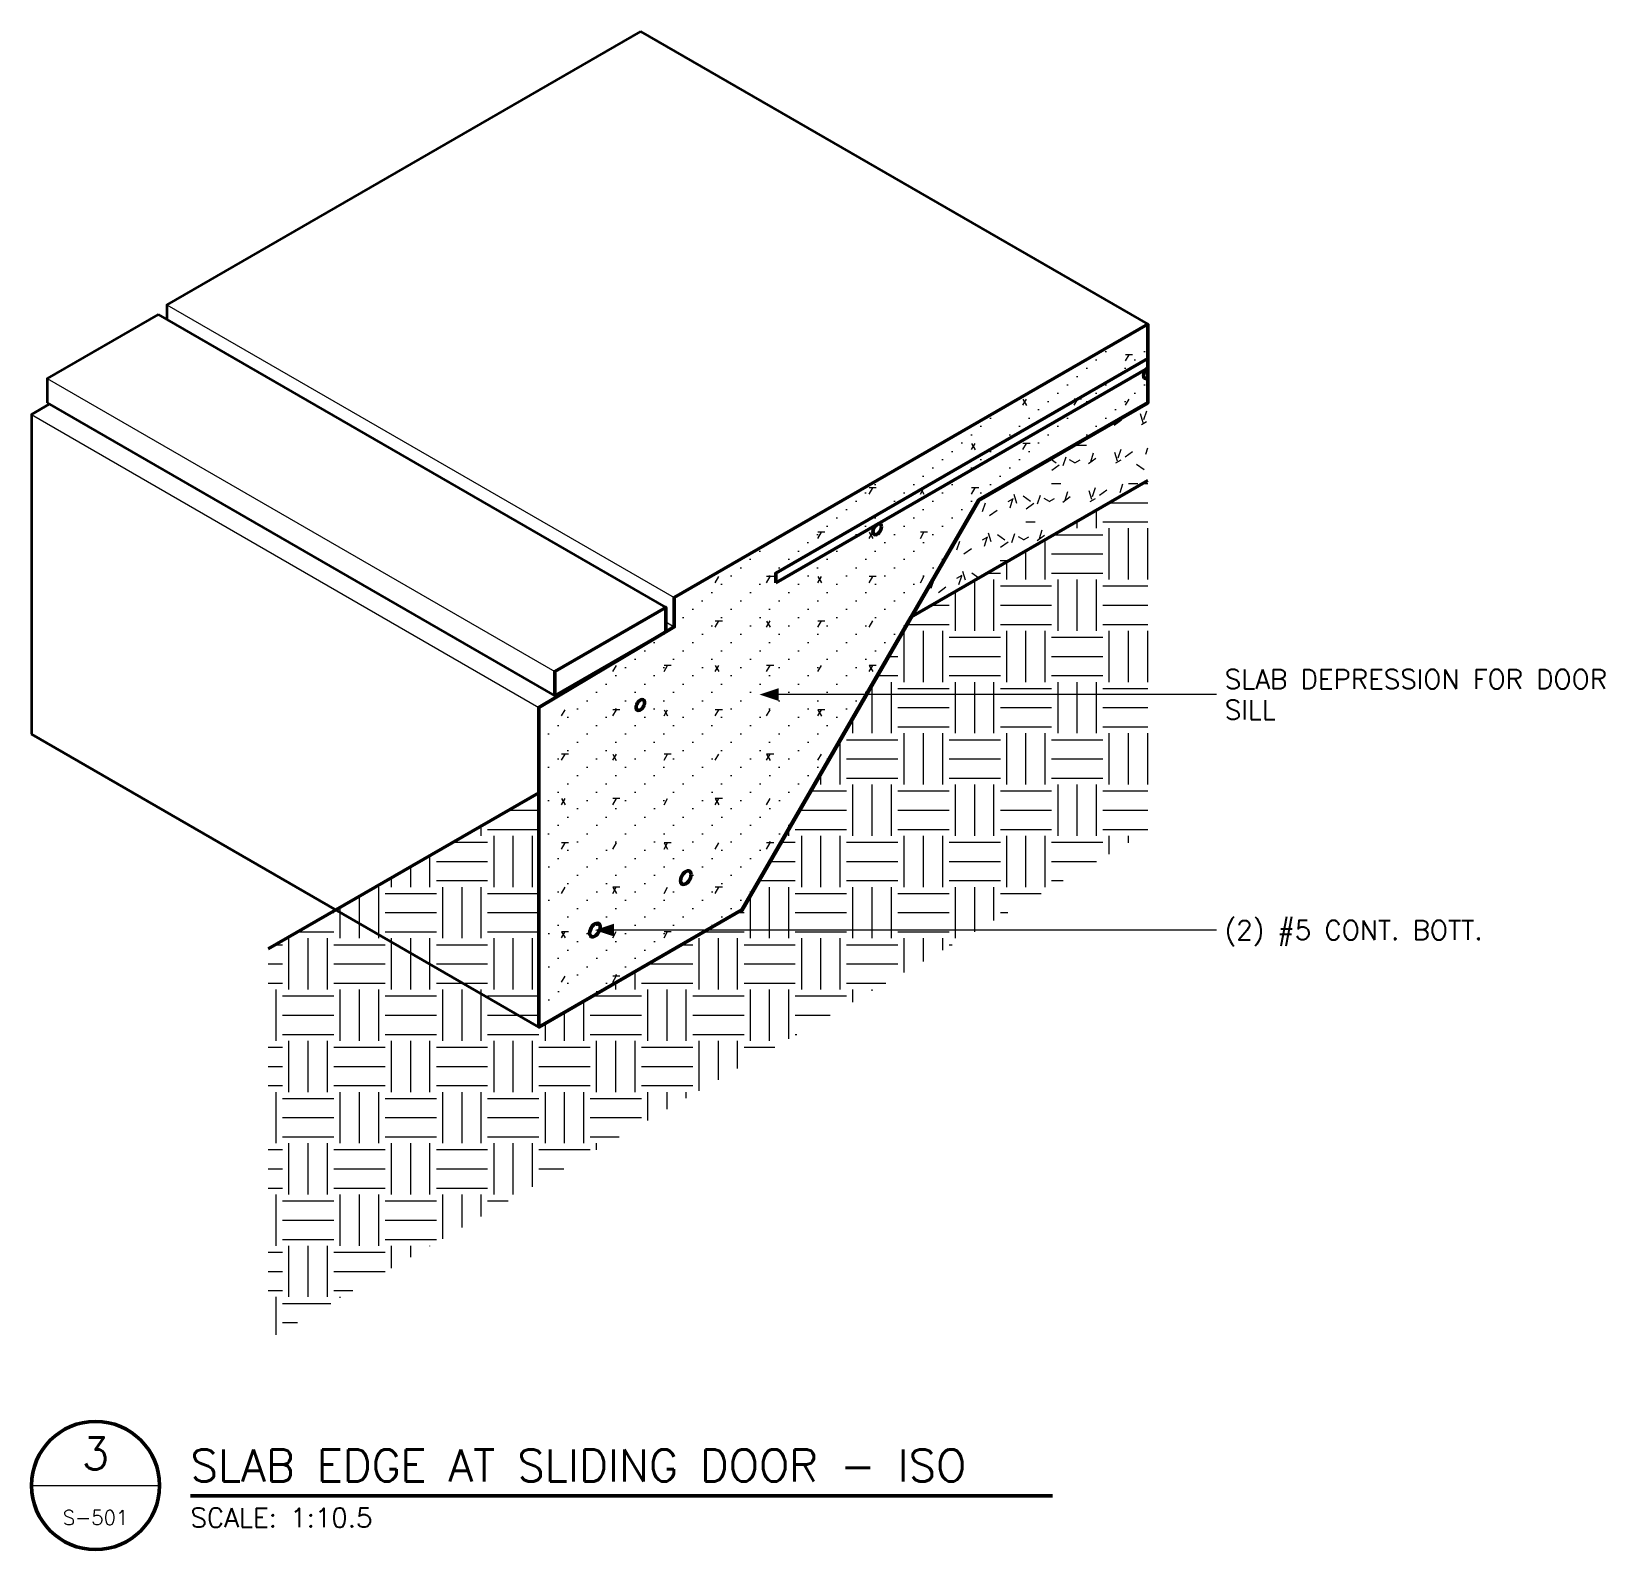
# Model space of a CAD drawing. Header units: inches. Extents: x -26 to 54.6, y -44.8 to 33.
import ezdxf
from ezdxf.enums import TextEntityAlignment as Align

# ---------------------------------------------------------------- set-up
doc = ezdxf.new("R2010")
doc.units = ezdxf.units.IN
doc.header["$MEASUREMENT"] = 0
for name, color, linetype, lineweight in [('S-ANNO-NOTE', 7, 'CONTINUOUS', 18), ('S-ANNO-TTLB', 7, 'CONTINUOUS', 50), ('S-DETL-BYND', 7, 'CONTINUOUS', 18), ('S-DETL-CUT', 7, 'CONTINUOUS', 50), ('S-DETL-PATT', 7, 'CONTINUOUS', 9)]:
    doc.layers.add(name, color=color, linetype=linetype, lineweight=lineweight)
doc.styles.add('KERF', font='romans.shx')

msp = doc.modelspace()

# ---------------------------------------------------------------- hatches: boundary and pattern name
at = {"layer": 'S-ANNO-NOTE', "lineweight": 50}
for points in [[(11.294278, -0.964937), (12.278653, -1.293062), (12.278653, -0.636812)], [(2.868709, -13.03125), (3.853084, -13.359375), (3.853084, -12.703125)]]:
    msp.add_hatch(color=256, dxfattribs=at).paths.add_polyline_path(points)
at = {"layer": 'S-DETL-PATT', "lineweight": 9}
h = msp.add_hatch(dxfattribs=at)
h.set_pattern_fill('KERF-CONC', color=256, style=0)
h.set_pattern_definition([(0, (0, 0), (0.98385, 0.85155), [0, -1.96875]), (0, (0.4935, 0.42), (0.98385, 0.85155), [0, -1.96875]), (60, (1.155, 0.21), (2.625, 2.27325), [0.3675, -4.8825]), (180, (1.5225, 0.525), (2.625, 2.27325), [0.3675, -4.8825]), (300, (1.155, 0.525), (2.625, 2.27325), [0.3675, -4.8825])])
h.paths.add_polyline_path([(10.392305, -12), (22.51666, 9), (31.176915, 14), (31.176915, 18), (6.928203, 4), (6.928203, 2.5), (0, -1.625), (0, -18)])
h = msp.add_hatch(dxfattribs=at)
h.set_pattern_fill('KERF-GRAVEL', color=256, style=0)
h.set_pattern_definition([(0, (0, 0), (1.3125, 1.96875), [0.4725, -3.465]), (72, (0.4725, 0), (1.3125, 1.96875), [0.4725, -3.465]), (144, (0.6195, 0.4515), (1.3125, 1.96875), [0.4725, -3.465]), (216, (0.231, 0.7245), (1.3125, 1.96875), [0.4725, -3.465]), (288, (-0.147, 0.4515), (1.3125, 1.96875), [0.4725, -3.465]), (30, (1.995, 1.05), (1.3125, 1.96875), [0.315, -3.6225]), (150, (1.995, 1.05), (1.3125, 1.96875), [0.315, -3.6225])])
h.paths.add_polyline_path([(31.176915, 14), (22.51666, 9), (19.052559, 3), (31.176915, 10)])
h = msp.add_hatch(dxfattribs=at)
h.set_pattern_fill('EARTH', color=256, angle=45, style=0)
h.set_pattern_definition([(0, (0, 0), (2.625, 2.625), [2.625, -2.625]), (0, (0, 0.9844), (2.625, 2.625), [2.625, -2.625]), (0, (0, 1.9688), (2.625, 2.625), [2.625, -2.625]), (90, (0.328, 2.297), (2.625, 2.625), [2.625, -2.625]), (90, (1.3125, 2.297), (2.625, 2.625), [2.625, -2.625]), (90, (2.297, 2.297), (2.625, 2.625), [2.625, -2.625])])
h.paths.add_polyline_path([(31.176915, 10), (19.052559, 3), (10.392305, -12), (0, -18), (0, -6), (-13.856406, -14), (-13.856406, -34), (31.176915, -8)])

# ---------------------------------------------------------------- linework, layer by layer
at = {"layer": 'S-ANNO-NOTE', "lineweight": 18}
for points in [[(34.694415, -0.964937), (33.381915, -0.964937), (12.278653, -0.964937)], [(34.694415, -13.03125), (33.381915, -13.03125), (3.853084, -13.03125)], [(-25.980762, -41.48125), (-19.418262, -41.48125)]]:
    msp.add_lwpolyline(points, dxfattribs=at)
at = {"layer": 'S-ANNO-TTLB', "lineweight": 50}
msp.add_lwpolyline([(-25.980762, -41.48125, 1), (-19.418262, -41.48125, 1)], format="xyb", close=True, dxfattribs=at)
msp.add_lwpolyline([(-17.843262, -42.00625), (26.297363, -42.00625)], dxfattribs=at)
at = {"layer": 'S-DETL-BYND', "lineweight": 18}
for points in [[(-19.052559, 19), (6.928203, 4)], [(-25.168863, 15.21875), (0.811899, 0.21875)], [(-25.980762, 13.375), (0, -1.625)], [(6.495191, 2.75), (6.928203, 2.5)]]:
    msp.add_lwpolyline(points, dxfattribs=at)
at = {"layer": 'S-DETL-CUT', "lineweight": 35}
for points in [[(5.196152, 33), (-19.052559, 19), (-19.052559, 18.25)], [(5.196152, 33), (31.176915, 18)], [(-19.485572, 18.5), (-25.168863, 15.21875), (-25.168863, 13.96875)], [(-19.485572, 18.5), (6.495191, 3.5)], [(31.174711, 15.748728), (31.176915, 15.747455)], [(-25.074766, 13.914423), (-25.980762, 13.375), (-25.980762, -3)], [(-25.168863, 13.96875), (0.811899, -1.03125)], [(-25.980762, -3), (0, -18)]]:
    msp.add_lwpolyline(points, dxfattribs=at)
at = {"layer": 'S-DETL-CUT', "lineweight": 50}
for points in [[(10.392305, -12), (22.51666, 9), (31.176915, 14), (31.176915, 18), (6.928203, 4), (6.928203, 2.5), (0, -1.625), (0, -18), (10.392305, -12)], [(12.124356, 4.75), (31.176915, 15.75), (31.176915, 16.25), (12.124356, 5.25), (12.124356, 4.75)], [(31.176915, 15.747455), (31.146102, 15.729666), (31.086975, 15.675481), (31.035133, 15.60708), (30.994778, 15.530004), (30.969178, 15.450497), (30.960408, 15.375), (30.969178, 15.30963), (30.994778, 15.259683), (31.035133, 15.229205), (31.086975, 15.220665), (31.146102, 15.234755), (31.176915, 15.252545), (31.176915, 15.747455)], [(10.392305, -12), (10.4168, -12.014142), (22.531009, 8.968284), (31.176915, 13.96), (31.176915, 14)], [(31.176915, 10), (19.052559, 3), (10.392305, -12), (0, -18)], [(17.537014, 7.625), (17.528244, 7.69037), (17.502645, 7.740317), (17.46229, 7.770795), (17.410448, 7.779335), (17.35132, 7.765245), (17.289696, 7.729666), (17.230568, 7.675481), (17.178727, 7.60708), (17.138371, 7.530004), (17.112772, 7.450497), (17.104002, 7.375), (17.112772, 7.30963), (17.138371, 7.259683), (17.178727, 7.229205), (17.230568, 7.220665), (17.289696, 7.234755), (17.35132, 7.270334), (17.410448, 7.324519), (17.46229, 7.39292), (17.502645, 7.469996), (17.528244, 7.549503), (17.537014, 7.625)], [(0.811899, -1.03125), (6.495191, 2.25), (6.495191, 3.5), (0.811899, 0.21875), (0.811899, -1.03125)], [(5.412659, -1.375), (5.403889, -1.30963), (5.378289, -1.259683), (5.337934, -1.229205), (5.286092, -1.220665), (5.226964, -1.234755), (5.16534, -1.270334), (5.106212, -1.324519), (5.054371, -1.39292), (5.014016, -1.469996), (4.988416, -1.549503), (4.979646, -1.625), (4.988416, -1.69037), (5.014016, -1.740317), (5.054371, -1.770795), (5.106212, -1.779335), (5.16534, -1.765245), (5.226964, -1.729666), (5.286092, -1.675481), (5.337934, -1.60708), (5.378289, -1.530004), (5.403889, -1.450497), (5.412659, -1.375)], [(0, -6), (-13.856406, -14)], [(7.794229, -10.1875), (7.785007, -10.111943), (7.757971, -10.052184), (7.714962, -10.012294), (7.658912, -9.994992), (7.593641, -10.001458), (7.523596, -10.03125), (7.453551, -10.082339), (7.388279, -10.151242), (7.332229, -10.233265), (7.289221, -10.322816), (7.262184, -10.413795), (7.252963, -10.5), (7.262184, -10.575557), (7.289221, -10.635316), (7.332229, -10.675206), (7.388279, -10.692508), (7.453551, -10.686042), (7.523596, -10.65625), (7.593641, -10.605161), (7.658912, -10.536258), (7.714962, -10.454235), (7.757971, -10.364684), (7.785007, -10.273705), (7.794229, -10.1875)], [(3.139342, -12.875), (3.13012, -12.799443), (3.103084, -12.739684), (3.060076, -12.699794), (3.004026, -12.682492), (2.938754, -12.688958), (2.868709, -12.71875), (2.798664, -12.769839), (2.733393, -12.838742), (2.677343, -12.920765), (2.634334, -13.010316), (2.607298, -13.101295), (2.598076, -13.1875), (2.607298, -13.263057), (2.634334, -13.322816), (2.677343, -13.362706), (2.733393, -13.380008), (2.798664, -13.373542), (2.868709, -13.34375), (2.938754, -13.292661), (3.004026, -13.223758), (3.060076, -13.141735), (3.103084, -13.052184), (3.13012, -12.961205), (3.139342, -12.875)]]:
    msp.add_lwpolyline(points, dxfattribs=at)

# ---------------------------------------------------------------- texts
at = {"layer": 'S-ANNO-NOTE', "lineweight": 18, "style": 'KERF'}
for s, p in [('SLAB DEPRESSION FOR DOOR', (35.114415, -0.669625)), ('SILL', (35.114415, -2.244625)), ('(2) #5 CONT. BOTT.', (35.114415, -13.523437))]:
    msp.add_text(s, height=0.984375, dxfattribs=at).set_placement(p)
at = {"layer": 'S-ANNO-TTLB', "lineweight": 50, "style": 'KERF'}
msp.add_text('3', height=1.640625, dxfattribs=at).set_placement((-22.699512, -39.840625), align=Align.MIDDLE_CENTER)
msp.add_text('SLAB EDGE AT SLIDING DOOR - ISO', height=1.640625, dxfattribs=at).set_placement((-17.843262, -41.27125))
at = {"layer": 'S-ANNO-TTLB', "lineweight": 18, "style": 'KERF'}
msp.add_text('SCALE: 1:10.5', height=0.984375, dxfattribs=at).set_placement((-17.843262, -43.620625))
msp.add_text('S-501', height=0.738281, dxfattribs=at).set_placement((-22.699512, -43.121875), align=Align.MIDDLE_CENTER)

doc.saveas('drawing.dxf')
